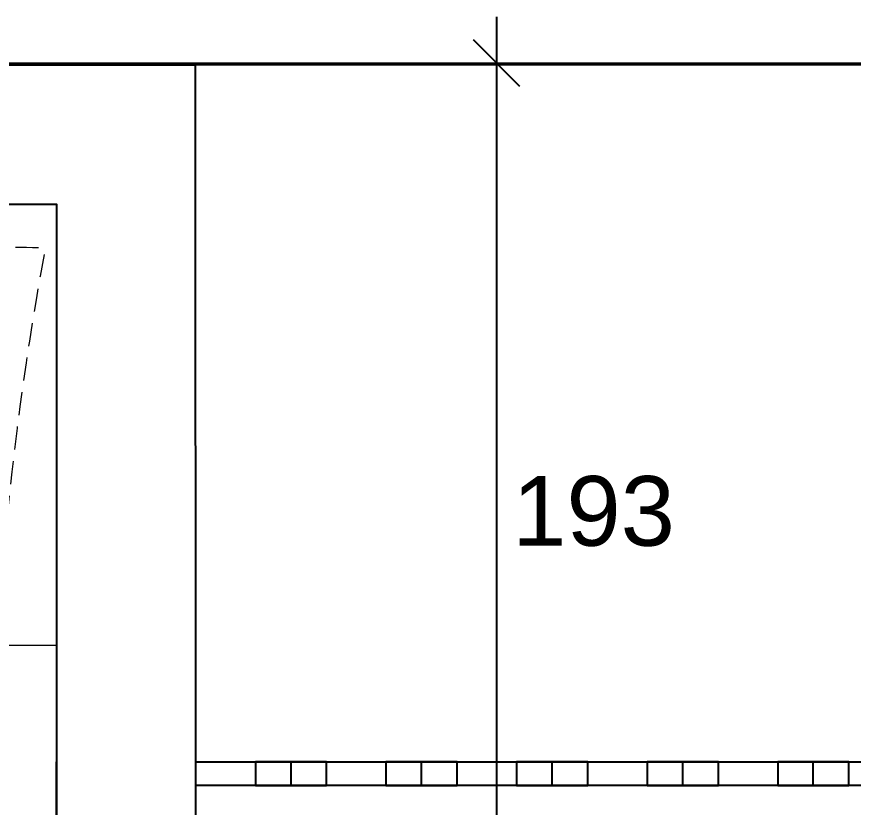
# Model space of a CAD drawing. Header units: inches. Extents: x -422522 to 22891, y -2973 to 414515.
# Drawn here: x 19289.8 to 19469.7, y 5096.9 to 5267 of the extents above; entities that cross this region are included whole.
import ezdxf

# ---------------------------------------------------------------- set-up
doc = ezdxf.new("R2010")
doc.units = ezdxf.units.IN
doc.header["$MEASUREMENT"] = 0
doc.linetypes.add('DASHEDX2', pattern=[1.5, 1, -0.5])
doc.layers.get('0').update_dxf_attribs({"lineweight": 25})
doc.layers.add('ARREDAMENTO', color=8, linetype='Continuous', lineweight=18)
doc.styles.get("Standard").update_dxf_attribs({"font": 'Arial.ttf'})
doc.dimstyles.get("Standard").update_dxf_attribs({"dimtxt": 15, "dimasz": 10, "dimexe": 10, "dimexo": 10, "dimgap": 5, "dimtad": 2, "dimtih": 1, "dimtoh": 1, "dimdec": 0, "dimzin": 0, "dimdsep": 46, "dimtxsty": 'Standard', "dimblk": 'OBLIQUE', "dimblk1": 'OBLIQUE', "dimblk2": 'OBLIQUE', "dimcen": 0.09, "dimdle": 10, "dimadec": 0, "dimazin": 0, "dimtfac": 1, "dimtdec": 0, "dimtofl": 0, "dimtmove": 0, "dimatfit": 3, "dimldrblk": 'OBLIQUE', "dimfxl": 1, "dimtolj": 1, "dimtzin": 0, "dimarcsym": 0})

# ---------------------------------------------------------------- blocks, each defined once
blk = doc.blocks.new('_Oblique')
at = {"color": 0, "linetype": 'ByBlock', "lineweight": -2}
blk.add_line((-0.5, -0.5), (0.5, 0.5), dxfattribs=at)
blk = doc.blocks.new('*D55')
at = {"color": 0, "lineweight": -2, "transparency": 16777216}
for p, q in [((19392.95, 5267.01), (19392.95, 5054.1)), ((19338.19, 5257.01), (19402.95, 5257.01)), ((19338.19, 5064.1), (19402.95, 5064.1))]:
    blk.add_line(p, q, dxfattribs=at)
at = {"layer": 'Defpoints', "color": 0, "transparency": 16777216}
for p in [(19328.19, 5257.01), (19328.19, 5064.1), (19392.95, 5064.1)]:
    blk.add_point(p, dxfattribs=at)
at = {"color": 0, "lineweight": -2, "transparency": 16777216, "xscale": 10, "yscale": 10, "zscale": 10}
for p, rotation in [((19392.95, 5257.01), 90), ((19392.95, 5064.1), 270)]:
    blk.add_blockref('_Oblique', p, dxfattribs=dict(at, rotation=rotation))
at = {"color": 0, "transparency": 16777216, "insert": (19413.81, 5160.55), "char_height": 15, "attachment_point": 5}
blk.add_mtext('\\A1;193', dxfattribs=at)

msp = doc.modelspace()

# ---------------------------------------------------------------- linework, layer by layer
at = {"color": 5}
for p, q in [((20646.47, 5256.68), (18457.36, 5256.68)), ((18668.32, 5256.68), (20646.9, 5257.65))]:
    msp.add_line(p, q, dxfattribs=at)
for p, q in [((18668.32, 5256.68), (19328.32, 5256.79)), ((18668.32, 5256.68), (19328.32, 5256.68)), ((19328.39, 4843.49), (19328.19, 5257.01)), ((19348.74, 5101.58), (19348.74, 5106.68)), ((19376.82, 5101.58), (19376.82, 5106.68)), ((19404.9, 5101.58), (19404.9, 5106.68)), ((19432.98, 5101.58), (19432.98, 5106.68)), ((19461.06, 5101.58), (19461.06, 5106.68)), ((19468.72, 5101.58), (19328.32, 5101.58)), ((19609.12, 5101.58), (19468.72, 5101.58))]:
    msp.add_line(p, q)
for points in [[(19003.3, 5226.68), (19298.32, 5226.68), (19298.32, 4918.82)], [(19003.3, 5226.68), (19298.32, 5226.68), (19298.32, 4908.82)], [(19298.32, 4853.48), (19298.32, 5106.68)], [(19328.32, 5106.68), (19614.22, 5106.68)]]:
    msp.add_lwpolyline(points)
for points in [[(19341.08, 5101.58), (19356.4, 5101.58), (19356.4, 5106.68), (19341.08, 5106.68)], [(19369.16, 5101.58), (19384.48, 5101.58), (19384.48, 5106.68), (19369.16, 5106.68)], [(19397.24, 5101.58), (19412.56, 5101.58), (19412.56, 5106.68), (19397.24, 5106.68)], [(19425.32, 5101.58), (19440.64, 5101.58), (19440.64, 5106.68), (19425.32, 5106.68)], [(19453.4, 5101.58), (19468.72, 5101.58), (19468.72, 5106.68), (19453.4, 5106.68)]]:
    msp.add_lwpolyline(points, close=True)
at = {"layer": 'ARREDAMENTO', "linetype": 'DASHEDX2', "ltscale": 5}
msp.add_line((19261.99, 5226.68), (19298.32, 5226.68), dxfattribs=at)
at = {"layer": 'ARREDAMENTO'}
msp.add_lwpolyline([(19003.3, 5226.68), (19298.32, 5226.68), (19298.32, 5131.68), (19003.3, 5131.68)], close=True, dxfattribs=at)
at = {"layer": 'ARREDAMENTO', "linetype": 'DASHEDX2', "ltscale": 5}
for centre, radius, start, end in [((19288.47, 5055.19), 162.16, 87.8834, 95.3331), ((19988.98, 5089.27), 704.81, 169.65404, 175.81053)]:
    msp.add_arc(centre, radius, start, end, dxfattribs=at)

# ---------------------------------------------------------------- dimensions: what is measured, and where the dimension line sits
at = {"color": 2}
dim = msp.add_linear_dim(base=(19392.95, 5064.1), p1=(19328.19, 5257.01), p2=(19328.19, 5064.1), angle=90, dimstyle='Standard', dxfattribs=at)
dim.commit()
dim.dimension.update_dxf_attribs({"geometry": '*D55', "text_midpoint": (19413.81, 5160.55)})

doc.saveas('drawing.dxf')
